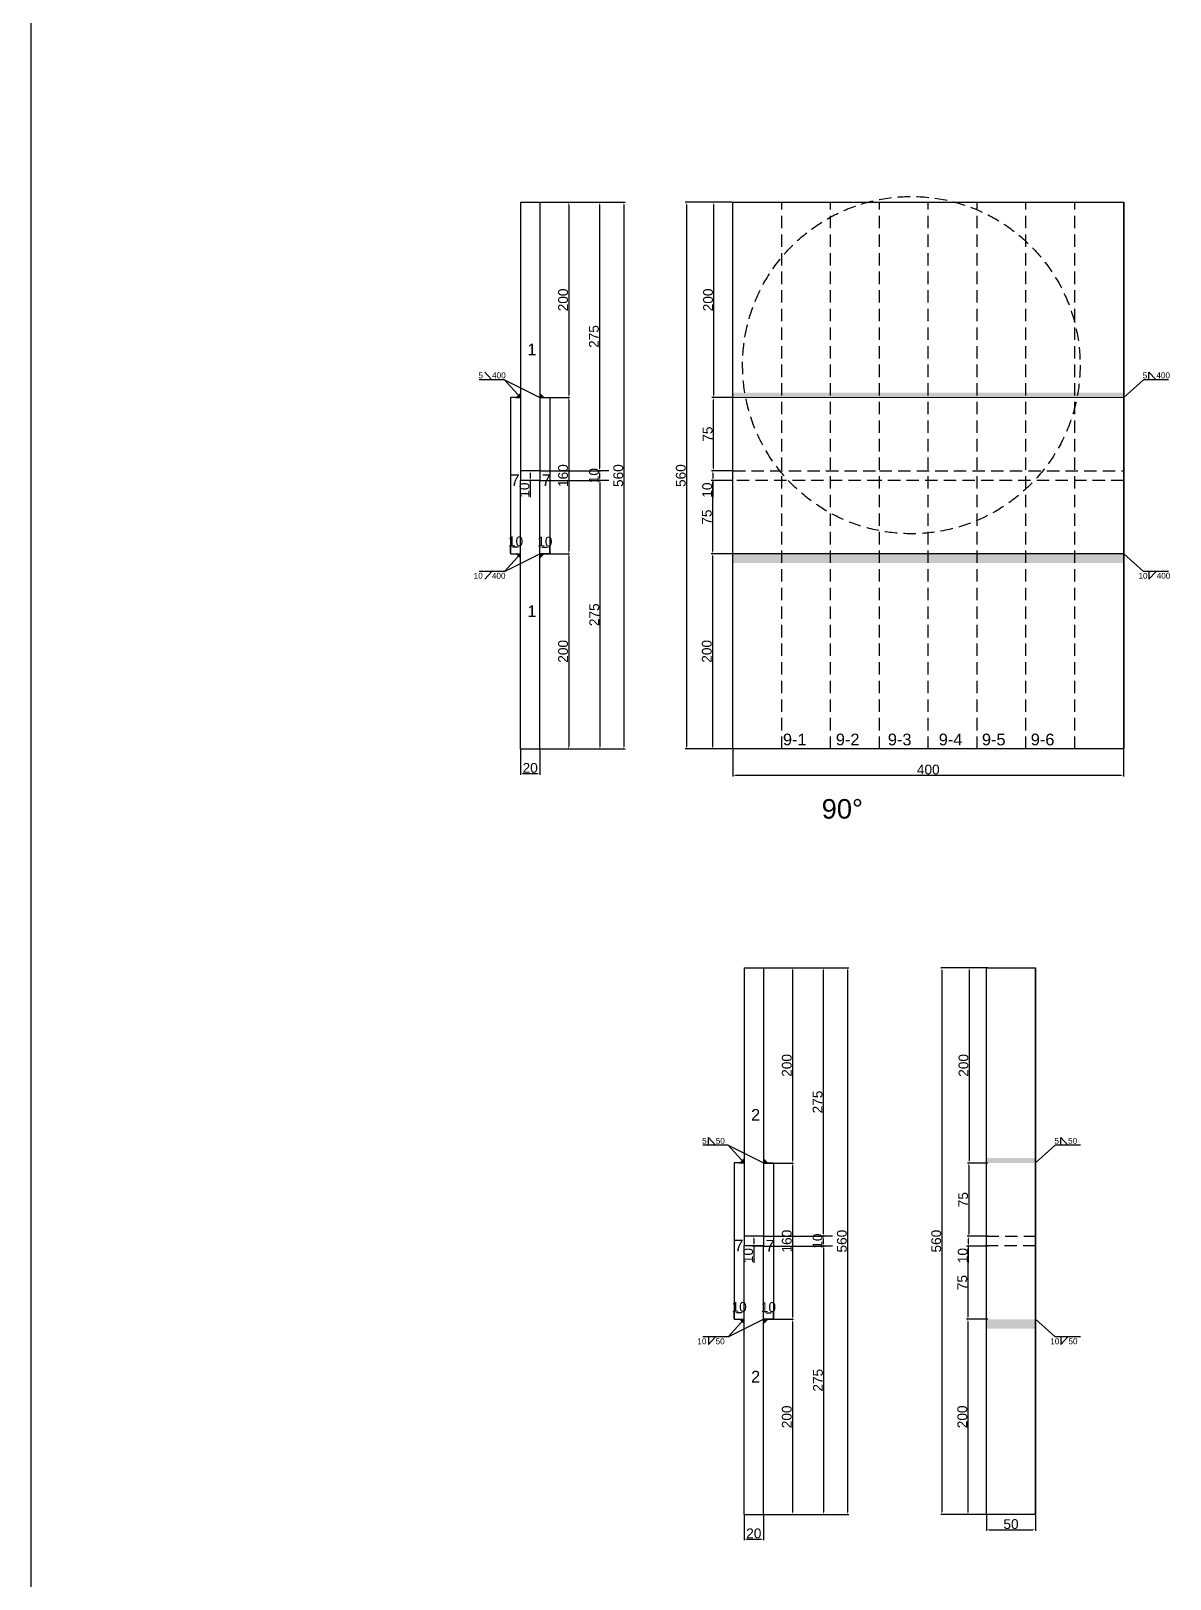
# Model space of a CAD drawing. Header units: millimetres. Extents: x 1455 to 24185, y -7041 to 4772.
# Drawn here: x 14772 to 15938, y 108 to 1693 of the extents above; entities that cross this region are included whole.
import ezdxf

# ---------------------------------------------------------------- set-up
doc = ezdxf.new("R2010")
doc.units = ezdxf.units.MM
doc.linetypes.add('DASHED', pattern=[19.05, 12.7, -6.35])
for name, color, linetype in [('切平处', 3, 'DASHED'), ('尺寸标注', 6, 'Continuous'), ('标号', 4, 'Continuous'), ('焊缝', 250, 'Continuous')]:
    doc.layers.add(name, color=color, linetype=linetype)
doc.styles.get("Standard").update_dxf_attribs({"font": 'arial.ttf'})
doc.dimstyles.new('ISO-25-JHF', dxfattribs={"dimtxt": 10, "dimasz": 2.5, "dimexe": 1.25, "dimexo": 0.625, "dimtad": 1, "dimtxsty": 'Standard', "dimcen": 2.5, "dimadec": 0, "dimazin": 0, "dimtfac": 1, "dimtmove": 0, "dimatfit": 3, "dimfxl": 1, "dimarcsym": 0})

# ---------------------------------------------------------------- blocks, each defined once
blk = doc.blocks.new('*D1155')
at = {"layer": 'Defpoints', "color": 0, "transparency": 16777216}
for p in [(15490.6, 957.9), (15890.6, 957.9), (15890.6, 931)]:
    blk.add_point(p, dxfattribs=at)
at = {"layer": '尺寸标注', "color": 0, "lineweight": -2, "transparency": 16777216}
for p, q in [((15490.6, 957.3), (15490.6, 929.8)), ((15890.6, 957.3), (15890.6, 929.8)), ((15493.1, 931), (15888.1, 931))]:
    blk.add_line(p, q, dxfattribs=at)
at = {"layer": '尺寸标注', "color": 0, "transparency": 16777216}
for points in [[(15493.1, 931.4), (15493.1, 930.6), (15490.6, 931)], [(15888.1, 931.4), (15888.1, 930.6), (15890.6, 931)]]:
    blk.add_solid(points, dxfattribs=at)
at = {"layer": '尺寸标注', "color": 0, "transparency": 16777216, "insert": (15690.6, 936.8), "char_height": 10, "attachment_point": 5}
blk.add_mtext('400', dxfattribs=at)
blk = doc.blocks.new('*D1156')
at = {"layer": 'Defpoints', "color": 0, "transparency": 16777216}
for p in [(15490.6, 1517.9), (15470.9, 1317.9), (15490.6, 1317.9)]:
    blk.add_point(p, dxfattribs=at)
at = {"layer": '尺寸标注', "color": 0, "lineweight": -2, "transparency": 16777216}
for p, q in [((15490, 1517.9), (15469.6, 1517.9)), ((15470.9, 1515.4), (15470.9, 1320.4)), ((15490, 1317.9), (15469.6, 1317.9))]:
    blk.add_line(p, q, dxfattribs=at)
at = {"layer": '尺寸标注', "color": 0, "transparency": 16777216}
for points in [[(15470.5, 1515.4), (15471.3, 1515.4), (15470.9, 1517.9)], [(15470.5, 1320.4), (15471.3, 1320.4), (15470.9, 1317.9)]]:
    blk.add_solid(points, dxfattribs=at)
at = {"layer": '尺寸标注', "color": 0, "transparency": 16777216, "insert": (15465.2, 1417.9), "char_height": 10, "attachment_point": 5, "rotation": 90}
blk.add_mtext('200', dxfattribs=at)
blk = doc.blocks.new('*D1157')
at = {"layer": 'Defpoints', "color": 0, "transparency": 16777216}
for p in [(15490.6, 1317.9), (15470.5, 1242.9), (15490.6, 1242.9)]:
    blk.add_point(p, dxfattribs=at)
at = {"layer": '尺寸标注', "color": 0, "lineweight": -2, "transparency": 16777216}
for p, q in [((15490, 1317.9), (15469.2, 1317.9)), ((15470.5, 1315.4), (15470.5, 1245.4)), ((15490, 1242.9), (15469.2, 1242.9))]:
    blk.add_line(p, q, dxfattribs=at)
at = {"layer": '尺寸标注', "color": 0, "transparency": 16777216}
for points in [[(15470.1, 1315.4), (15470.9, 1315.4), (15470.5, 1317.9)], [(15470.1, 1245.4), (15470.9, 1245.4), (15470.5, 1242.9)]]:
    blk.add_solid(points, dxfattribs=at)
at = {"layer": '尺寸标注', "color": 0, "transparency": 16777216, "insert": (15464.8, 1280.4), "char_height": 10, "attachment_point": 5, "rotation": 90}
blk.add_mtext('75', dxfattribs=at)
blk = doc.blocks.new('*D1158')
at = {"layer": 'Defpoints', "color": 0, "transparency": 16777216}
for p in [(15490.6, 1242.9), (15470.1, 1232.9), (15490.6, 1232.9)]:
    blk.add_point(p, dxfattribs=at)
at = {"layer": '尺寸标注', "color": 0, "lineweight": -2, "transparency": 16777216}
for p, q in [((15490, 1242.9), (15468.8, 1242.9)), ((15470.1, 1240.4), (15470.1, 1235.4)), ((15490, 1232.9), (15468.8, 1232.9)), ((15470.1, 1232.9), (15470.1, 1215.8))]:
    blk.add_line(p, q, dxfattribs=at)
at = {"layer": '尺寸标注', "color": 0, "transparency": 16777216}
for points in [[(15469.6, 1240.4), (15470.5, 1240.4), (15470.1, 1242.9)], [(15469.6, 1235.4), (15470.5, 1235.4), (15470.1, 1232.9)]]:
    blk.add_solid(points, dxfattribs=at)
at = {"layer": '尺寸标注', "color": 0, "transparency": 16777216, "insert": (15464.3, 1223.1), "char_height": 10, "attachment_point": 5, "rotation": 90}
blk.add_mtext('10', dxfattribs=at)
blk = doc.blocks.new('*D1159')
at = {"layer": 'Defpoints', "color": 0, "transparency": 16777216}
for p in [(15490.6, 1232.9), (15469.6, 1157.9), (15490.6, 1157.9)]:
    blk.add_point(p, dxfattribs=at)
at = {"layer": '尺寸标注', "color": 0, "lineweight": -2, "transparency": 16777216}
for p, q in [((15490, 1232.9), (15468.4, 1232.9)), ((15469.6, 1230.4), (15469.6, 1160.4)), ((15490, 1157.9), (15468.4, 1157.9))]:
    blk.add_line(p, q, dxfattribs=at)
at = {"layer": '尺寸标注', "color": 0, "transparency": 16777216}
for points in [[(15469.2, 1230.4), (15470.1, 1230.4), (15469.6, 1232.9)], [(15469.2, 1160.4), (15470.1, 1160.4), (15469.6, 1157.9)]]:
    blk.add_solid(points, dxfattribs=at)
at = {"layer": '尺寸标注', "color": 0, "transparency": 16777216, "insert": (15463.9, 1195.4), "char_height": 10, "attachment_point": 5, "rotation": 90}
blk.add_mtext('75', dxfattribs=at)
blk = doc.blocks.new('*D1160')
at = {"layer": 'Defpoints', "color": 0, "transparency": 16777216}
for p in [(15490.6, 1157.9), (15469.6, 957.9), (15490.6, 957.9)]:
    blk.add_point(p, dxfattribs=at)
at = {"layer": '尺寸标注', "color": 0, "lineweight": -2, "transparency": 16777216}
for p, q in [((15490, 1157.9), (15468.4, 1157.9)), ((15469.6, 1155.4), (15469.6, 960.4)), ((15490, 957.9), (15468.4, 957.9))]:
    blk.add_line(p, q, dxfattribs=at)
at = {"layer": '尺寸标注', "color": 0, "transparency": 16777216}
for points in [[(15469.2, 1155.4), (15470.1, 1155.4), (15469.6, 1157.9)], [(15469.2, 960.4), (15470.1, 960.4), (15469.6, 957.9)]]:
    blk.add_solid(points, dxfattribs=at)
at = {"layer": '尺寸标注', "color": 0, "transparency": 16777216, "insert": (15463.9, 1057.9), "char_height": 10, "attachment_point": 5, "rotation": 90}
blk.add_mtext('200', dxfattribs=at)
blk = doc.blocks.new('*D1161')
at = {"layer": 'Defpoints', "color": 0, "transparency": 16777216}
for p in [(15490.6, 1517.9), (15443, 957.9), (15490.6, 957.9)]:
    blk.add_point(p, dxfattribs=at)
at = {"layer": '尺寸标注', "color": 0, "lineweight": -2, "transparency": 16777216}
for p, q in [((15490, 1517.9), (15441.7, 1517.9)), ((15443, 1515.4), (15443, 960.4)), ((15490, 957.9), (15441.7, 957.9))]:
    blk.add_line(p, q, dxfattribs=at)
at = {"layer": '尺寸标注', "color": 0, "transparency": 16777216}
for points in [[(15442.6, 1515.4), (15443.4, 1515.4), (15443, 1517.9)], [(15442.6, 960.4), (15443.4, 960.4), (15443, 957.9)]]:
    blk.add_solid(points, dxfattribs=at)
at = {"layer": '尺寸标注', "color": 0, "transparency": 16777216, "insert": (15437.3, 1237.9), "char_height": 10, "attachment_point": 5, "rotation": 90}
blk.add_mtext('560', dxfattribs=at)
blk = doc.blocks.new('*D1353')
at = {"layer": 'Defpoints', "color": 0, "transparency": 16777216}
for p in [(15273.1, 957.9), (15293.1, 957.9), (15293.1, 932.7)]:
    blk.add_point(p, dxfattribs=at)
at = {"layer": '尺寸标注', "color": 0, "lineweight": -2, "transparency": 16777216}
for p, q in [((15273.1, 957.3), (15273.1, 931.5)), ((15293.1, 957.3), (15293.1, 931.5)), ((15275.6, 932.7), (15290.6, 932.7))]:
    blk.add_line(p, q, dxfattribs=at)
at = {"layer": '尺寸标注', "color": 0, "transparency": 16777216}
for points in [[(15275.6, 933.1), (15275.6, 932.3), (15273.1, 932.7)], [(15290.6, 933.1), (15290.6, 932.3), (15293.1, 932.7)]]:
    blk.add_solid(points, dxfattribs=at)
at = {"layer": '尺寸标注', "color": 0, "transparency": 16777216, "insert": (15283.1, 938.5), "char_height": 10, "attachment_point": 5}
blk.add_mtext('20', dxfattribs=at)
blk = doc.blocks.new('*D1354')
at = {"layer": 'Defpoints', "color": 0, "transparency": 16777216}
for p in [(15263.1, 1157.9), (15273.1, 1164.8), (15273.1, 1157.9)]:
    blk.add_point(p, dxfattribs=at)
at = {"layer": '尺寸标注', "color": 0, "lineweight": -2, "transparency": 16777216}
for p, q in [((15263.1, 1158.6), (15263.1, 1166.1)), ((15265.6, 1164.8), (15270.6, 1164.8)), ((15273.1, 1158.6), (15273.1, 1166.1))]:
    blk.add_line(p, q, dxfattribs=at)
at = {"layer": '尺寸标注', "color": 0, "transparency": 16777216}
for points in [[(15265.6, 1165.2), (15265.6, 1164.4), (15263.1, 1164.8)], [(15270.6, 1165.2), (15270.6, 1164.4), (15273.1, 1164.8)]]:
    blk.add_solid(points, dxfattribs=at)
at = {"layer": '尺寸标注', "color": 0, "transparency": 16777216, "insert": (15268.1, 1170.5), "char_height": 10, "attachment_point": 5}
blk.add_mtext('10', dxfattribs=at)
blk = doc.blocks.new('*D1355')
at = {"layer": 'Defpoints', "color": 0, "transparency": 16777216}
for p in [(15293.1, 1157.9), (15303.1, 1164.6), (15303.1, 1157.9)]:
    blk.add_point(p, dxfattribs=at)
at = {"layer": '尺寸标注', "color": 0, "lineweight": -2, "transparency": 16777216}
for p, q in [((15293.1, 1158.6), (15293.1, 1165.8)), ((15295.6, 1164.6), (15300.6, 1164.6)), ((15303.1, 1158.6), (15303.1, 1165.8))]:
    blk.add_line(p, q, dxfattribs=at)
at = {"layer": '尺寸标注', "color": 0, "transparency": 16777216}
for points in [[(15295.6, 1165), (15295.6, 1164.2), (15293.1, 1164.6)], [(15300.6, 1165), (15300.6, 1164.2), (15303.1, 1164.6)]]:
    blk.add_solid(points, dxfattribs=at)
at = {"layer": '尺寸标注', "color": 0, "transparency": 16777216, "insert": (15298.1, 1170.3), "char_height": 10, "attachment_point": 5}
blk.add_mtext('10', dxfattribs=at)
blk = doc.blocks.new('*D1356')
at = {"layer": 'Defpoints', "color": 0, "transparency": 16777216}
for p in [(15293.1, 1517.9), (15293.1, 1317.9), (15322.5, 1317.9)]:
    blk.add_point(p, dxfattribs=at)
at = {"layer": '尺寸标注', "color": 0, "lineweight": -2, "transparency": 16777216}
for p, q in [((15293.7, 1517.9), (15323.8, 1517.9)), ((15322.5, 1515.4), (15322.5, 1320.4)), ((15293.7, 1317.9), (15323.8, 1317.9))]:
    blk.add_line(p, q, dxfattribs=at)
at = {"layer": '尺寸标注', "color": 0, "transparency": 16777216}
for points in [[(15322.1, 1515.4), (15323, 1515.4), (15322.5, 1517.9)], [(15322.1, 1320.4), (15323, 1320.4), (15322.5, 1317.9)]]:
    blk.add_solid(points, dxfattribs=at)
at = {"layer": '尺寸标注', "color": 0, "transparency": 16777216, "insert": (15316.8, 1417.9), "char_height": 10, "attachment_point": 5, "rotation": 90}
blk.add_mtext('200', dxfattribs=at)
blk = doc.blocks.new('*D1357')
at = {"layer": 'Defpoints', "color": 0, "transparency": 16777216}
for p in [(15303.1, 1317.9), (15303.1, 1157.9), (15322.5, 1157.9)]:
    blk.add_point(p, dxfattribs=at)
at = {"layer": '尺寸标注', "color": 0, "lineweight": -2, "transparency": 16777216}
for p, q in [((15303.7, 1317.9), (15323.8, 1317.9)), ((15322.5, 1315.4), (15322.5, 1160.4)), ((15303.7, 1157.9), (15323.8, 1157.9))]:
    blk.add_line(p, q, dxfattribs=at)
at = {"layer": '尺寸标注', "color": 0, "transparency": 16777216}
for points in [[(15322.1, 1315.4), (15323, 1315.4), (15322.5, 1317.9)], [(15322.1, 1160.4), (15323, 1160.4), (15322.5, 1157.9)]]:
    blk.add_solid(points, dxfattribs=at)
at = {"layer": '尺寸标注', "color": 0, "transparency": 16777216, "insert": (15316.8, 1237.9), "char_height": 10, "attachment_point": 5, "rotation": 90}
blk.add_mtext('160', dxfattribs=at)
blk = doc.blocks.new('*D1358')
at = {"layer": 'Defpoints', "color": 0, "transparency": 16777216}
for p in [(15293.1, 1157.9), (15293.1, 957.9), (15322.5, 957.9)]:
    blk.add_point(p, dxfattribs=at)
at = {"layer": '尺寸标注', "color": 0, "lineweight": -2, "transparency": 16777216}
for p, q in [((15293.7, 1157.9), (15323.8, 1157.9)), ((15322.5, 1155.4), (15322.5, 960.4)), ((15293.7, 957.9), (15323.8, 957.9))]:
    blk.add_line(p, q, dxfattribs=at)
at = {"layer": '尺寸标注', "color": 0, "transparency": 16777216}
for points in [[(15322.1, 1155.4), (15323, 1155.4), (15322.5, 1157.9)], [(15322.1, 960.4), (15323, 960.4), (15322.5, 957.9)]]:
    blk.add_solid(points, dxfattribs=at)
at = {"layer": '尺寸标注', "color": 0, "transparency": 16777216, "insert": (15316.8, 1057.9), "char_height": 10, "attachment_point": 5, "rotation": 90}
blk.add_mtext('200', dxfattribs=at)
blk = doc.blocks.new('*D1162')
at = {"layer": 'Defpoints', "color": 0, "transparency": 16777216}
for p in [(15293.7, 1517.9), (15293.7, 957.9), (15379, 957.9)]:
    blk.add_point(p, dxfattribs=at)
at = {"layer": '尺寸标注', "color": 0, "lineweight": -2, "transparency": 16777216}
for p, q in [((15294.3, 1517.9), (15380.2, 1517.9)), ((15379, 1515.4), (15379, 960.4)), ((15294.3, 957.9), (15380.2, 957.9))]:
    blk.add_line(p, q, dxfattribs=at)
at = {"layer": '尺寸标注', "color": 0, "transparency": 16777216}
for points in [[(15378.6, 1515.4), (15379.4, 1515.4), (15379, 1517.9)], [(15378.6, 960.4), (15379.4, 960.4), (15379, 957.9)]]:
    blk.add_solid(points, dxfattribs=at)
at = {"layer": '尺寸标注', "color": 0, "transparency": 16777216, "insert": (15373.3, 1237.9), "char_height": 10, "attachment_point": 5, "rotation": 90}
blk.add_mtext('560', dxfattribs=at)
blk = doc.blocks.new('*D1359')
at = {"layer": 'Defpoints', "color": 0, "transparency": 16777216}
for p in [(15293.1, 1242.9), (15283.1, 1232.9), (15293.1, 1232.9)]:
    blk.add_point(p, dxfattribs=at)
at = {"layer": '尺寸标注', "color": 0, "lineweight": -2, "transparency": 16777216}
for p, q in [((15292.4, 1242.9), (15281.8, 1242.9)), ((15283.1, 1240.4), (15283.1, 1235.4)), ((15292.4, 1232.9), (15281.8, 1232.9)), ((15283.1, 1232.9), (15283.1, 1215.8))]:
    blk.add_line(p, q, dxfattribs=at)
at = {"layer": '尺寸标注', "color": 0, "transparency": 16777216}
for points in [[(15282.7, 1240.4), (15283.5, 1240.4), (15283.1, 1242.9)], [(15282.7, 1235.4), (15283.5, 1235.4), (15283.1, 1232.9)]]:
    blk.add_solid(points, dxfattribs=at)
at = {"layer": '尺寸标注', "color": 0, "transparency": 16777216, "insert": (15277.3, 1223.1), "char_height": 10, "attachment_point": 5, "rotation": 90}
blk.add_mtext('10', dxfattribs=at)
blk = doc.blocks.new('*D1167')
at = {"layer": 'Defpoints', "color": 0, "transparency": 16777216}
for p in [(15293.1, 1517.9), (15293.1, 1242.9), (15354.1, 1242.9)]:
    blk.add_point(p, dxfattribs=at)
at = {"layer": '尺寸标注', "color": 0, "lineweight": -2, "transparency": 16777216}
for p, q in [((15293.7, 1517.9), (15355.3, 1517.9)), ((15354.1, 1515.4), (15354.1, 1245.4)), ((15293.7, 1242.9), (15355.3, 1242.9))]:
    blk.add_line(p, q, dxfattribs=at)
at = {"layer": '尺寸标注', "color": 0, "transparency": 16777216}
for points in [[(15353.7, 1515.4), (15354.5, 1515.4), (15354.1, 1517.9)], [(15353.7, 1245.4), (15354.5, 1245.4), (15354.1, 1242.9)]]:
    blk.add_solid(points, dxfattribs=at)
at = {"layer": '尺寸标注', "color": 0, "transparency": 16777216, "insert": (15348.4, 1380.4), "char_height": 10, "attachment_point": 5, "rotation": 90}
blk.add_mtext('275', dxfattribs=at)
blk = doc.blocks.new('*D1168')
at = {"layer": 'Defpoints', "color": 0, "transparency": 16777216}
for p in [(15364.1, 1242.9), (15354.1, 1232.9), (15364.1, 1232.9)]:
    blk.add_point(p, dxfattribs=at)
at = {"layer": '尺寸标注', "color": 0, "lineweight": -2, "transparency": 16777216}
for p, q in [((15363.5, 1242.9), (15352.8, 1242.9)), ((15354.1, 1240.4), (15354.1, 1235.4)), ((15363.5, 1232.9), (15352.8, 1232.9))]:
    blk.add_line(p, q, dxfattribs=at)
at = {"layer": '尺寸标注', "color": 0, "transparency": 16777216}
for points in [[(15353.7, 1240.4), (15354.5, 1240.4), (15354.1, 1242.9)], [(15353.7, 1235.4), (15354.5, 1235.4), (15354.1, 1232.9)]]:
    blk.add_solid(points, dxfattribs=at)
at = {"layer": '尺寸标注', "color": 0, "transparency": 16777216, "insert": (15348.4, 1237.9), "char_height": 10, "attachment_point": 5, "rotation": 90}
blk.add_mtext('10', dxfattribs=at)
blk = doc.blocks.new('*D1367')
at = {"layer": 'Defpoints', "color": 0, "transparency": 16777216}
for p in [(15293.1, 1232.9), (15293.1, 957.9), (15354.5, 957.9)]:
    blk.add_point(p, dxfattribs=at)
at = {"layer": '尺寸标注', "color": 0, "lineweight": -2, "transparency": 16777216}
for p, q in [((15293.7, 1232.9), (15355.8, 1232.9)), ((15354.5, 1230.4), (15354.5, 960.4)), ((15293.7, 957.9), (15355.8, 957.9))]:
    blk.add_line(p, q, dxfattribs=at)
at = {"layer": '尺寸标注', "color": 0, "transparency": 16777216}
for points in [[(15354.1, 1230.4), (15354.9, 1230.4), (15354.5, 1232.9)], [(15354.1, 960.4), (15354.9, 960.4), (15354.5, 957.9)]]:
    blk.add_solid(points, dxfattribs=at)
at = {"layer": '尺寸标注', "color": 0, "transparency": 16777216, "insert": (15348.8, 1095.4), "char_height": 10, "attachment_point": 5, "rotation": 90}
blk.add_mtext('275', dxfattribs=at)
blk = doc.blocks.new('*D1260')
at = {"layer": 'Defpoints', "color": 0, "transparency": 16777216}
for p in [(15752.2, 733.8), (15732.4, 533.8), (15752.2, 533.8)]:
    blk.add_point(p, dxfattribs=at)
at = {"layer": '尺寸标注', "color": 0, "lineweight": -2, "transparency": 16777216}
for p, q in [((15751.6, 733.8), (15731.2, 733.8)), ((15732.4, 731.3), (15732.4, 536.3)), ((15751.6, 533.8), (15731.2, 533.8))]:
    blk.add_line(p, q, dxfattribs=at)
at = {"layer": '尺寸标注', "color": 0, "transparency": 16777216}
for points in [[(15732, 731.3), (15732.9, 731.3), (15732.4, 733.8)], [(15732, 536.3), (15732.9, 536.3), (15732.4, 533.8)]]:
    blk.add_solid(points, dxfattribs=at)
at = {"layer": '尺寸标注', "color": 0, "transparency": 16777216, "insert": (15726.7, 633.8), "char_height": 10, "attachment_point": 5, "rotation": 90}
blk.add_mtext('200', dxfattribs=at)
blk = doc.blocks.new('*D1261')
at = {"layer": 'Defpoints', "color": 0, "transparency": 16777216}
for p in [(15752.2, 533.8), (15732, 458.8), (15752.2, 458.8)]:
    blk.add_point(p, dxfattribs=at)
at = {"layer": '尺寸标注', "color": 0, "lineweight": -2, "transparency": 16777216}
for p, q in [((15751.6, 533.8), (15730.8, 533.8)), ((15732, 531.3), (15732, 461.3)), ((15751.6, 458.8), (15730.8, 458.8))]:
    blk.add_line(p, q, dxfattribs=at)
at = {"layer": '尺寸标注', "color": 0, "transparency": 16777216}
for points in [[(15731.6, 531.3), (15732.4, 531.3), (15732, 533.8)], [(15731.6, 461.3), (15732.4, 461.3), (15732, 458.8)]]:
    blk.add_solid(points, dxfattribs=at)
at = {"layer": '尺寸标注', "color": 0, "transparency": 16777216, "insert": (15726.3, 496.3), "char_height": 10, "attachment_point": 5, "rotation": 90}
blk.add_mtext('75', dxfattribs=at)
blk = doc.blocks.new('*D1262')
at = {"layer": 'Defpoints', "color": 0, "transparency": 16777216}
for p in [(15731.6, 448.8), (15752.2, 458.8), (15752.2, 448.8)]:
    blk.add_point(p, dxfattribs=at)
at = {"layer": '尺寸标注', "color": 0, "lineweight": -2, "transparency": 16777216}
for p, q in [((15751.6, 458.8), (15730.4, 458.8)), ((15751.6, 448.8), (15730.4, 448.8)), ((15731.6, 456.3), (15731.6, 451.3)), ((15731.6, 448.8), (15731.6, 431.7))]:
    blk.add_line(p, q, dxfattribs=at)
at = {"layer": '尺寸标注', "color": 0, "transparency": 16777216}
for points in [[(15731.2, 456.3), (15732, 456.3), (15731.6, 458.8)], [(15731.2, 451.3), (15732, 451.3), (15731.6, 448.8)]]:
    blk.add_solid(points, dxfattribs=at)
at = {"layer": '尺寸标注', "color": 0, "transparency": 16777216, "insert": (15725.9, 439), "char_height": 10, "attachment_point": 5, "rotation": 90}
blk.add_mtext('10', dxfattribs=at)
blk = doc.blocks.new('*D1263')
at = {"layer": 'Defpoints', "color": 0, "transparency": 16777216}
for p in [(15752.2, 448.8), (15731.2, 373.8), (15752.2, 373.8)]:
    blk.add_point(p, dxfattribs=at)
at = {"layer": '尺寸标注', "color": 0, "lineweight": -2, "transparency": 16777216}
for p, q in [((15751.6, 448.8), (15729.9, 448.8)), ((15731.2, 446.3), (15731.2, 376.3)), ((15751.6, 373.8), (15729.9, 373.8))]:
    blk.add_line(p, q, dxfattribs=at)
at = {"layer": '尺寸标注', "color": 0, "transparency": 16777216}
for points in [[(15730.8, 446.3), (15731.6, 446.3), (15731.2, 448.8)], [(15730.8, 376.3), (15731.6, 376.3), (15731.2, 373.8)]]:
    blk.add_solid(points, dxfattribs=at)
at = {"layer": '尺寸标注', "color": 0, "transparency": 16777216, "insert": (15725.5, 411.3), "char_height": 10, "attachment_point": 5, "rotation": 90}
blk.add_mtext('75', dxfattribs=at)
blk = doc.blocks.new('*D1264')
at = {"layer": 'Defpoints', "color": 0, "transparency": 16777216}
for p in [(15752.2, 373.8), (15731.2, 173.8), (15752.2, 173.8)]:
    blk.add_point(p, dxfattribs=at)
at = {"layer": '尺寸标注', "color": 0, "lineweight": -2, "transparency": 16777216}
for p, q in [((15751.6, 373.8), (15729.9, 373.8)), ((15731.2, 371.3), (15731.2, 176.3)), ((15751.6, 173.8), (15729.9, 173.8))]:
    blk.add_line(p, q, dxfattribs=at)
at = {"layer": '尺寸标注', "color": 0, "transparency": 16777216}
for points in [[(15730.8, 371.3), (15731.6, 371.3), (15731.2, 373.8)], [(15730.8, 176.3), (15731.6, 176.3), (15731.2, 173.8)]]:
    blk.add_solid(points, dxfattribs=at)
at = {"layer": '尺寸标注', "color": 0, "transparency": 16777216, "insert": (15725.5, 273.8), "char_height": 10, "attachment_point": 5, "rotation": 90}
blk.add_mtext('200', dxfattribs=at)
blk = doc.blocks.new('*D1265')
at = {"layer": 'Defpoints', "color": 0, "transparency": 16777216}
for p in [(15752.2, 733.8), (15704.5, 173.8), (15752.2, 173.8)]:
    blk.add_point(p, dxfattribs=at)
at = {"layer": '尺寸标注', "color": 0, "lineweight": -2, "transparency": 16777216}
for p, q in [((15751.6, 733.8), (15703.3, 733.8)), ((15704.5, 731.3), (15704.5, 176.3)), ((15751.6, 173.8), (15703.3, 173.8))]:
    blk.add_line(p, q, dxfattribs=at)
at = {"layer": '尺寸标注', "color": 0, "transparency": 16777216}
for points in [[(15704.1, 731.3), (15704.9, 731.3), (15704.5, 733.8)], [(15704.1, 176.3), (15704.9, 176.3), (15704.5, 173.8)]]:
    blk.add_solid(points, dxfattribs=at)
at = {"layer": '尺寸标注', "color": 0, "transparency": 16777216, "insert": (15698.8, 453.8), "char_height": 10, "attachment_point": 5, "rotation": 90}
blk.add_mtext('560', dxfattribs=at)
blk = doc.blocks.new('*D1266')
at = {"layer": 'Defpoints', "color": 0, "transparency": 16777216}
for p in [(15750.3, 173.8), (15800.3, 173.8), (15800.3, 158.2)]:
    blk.add_point(p, dxfattribs=at)
at = {"layer": '尺寸标注', "color": 0, "lineweight": -2, "transparency": 16777216}
for p, q in [((15750.3, 173.2), (15750.3, 156.9)), ((15800.3, 173.2), (15800.3, 156.9)), ((15752.8, 158.2), (15797.8, 158.2))]:
    blk.add_line(p, q, dxfattribs=at)
at = {"layer": '尺寸标注', "color": 0, "transparency": 16777216}
for points in [[(15752.8, 158.6), (15752.8, 157.8), (15750.3, 158.2)], [(15797.8, 158.6), (15797.8, 157.8), (15800.3, 158.2)]]:
    blk.add_solid(points, dxfattribs=at)
at = {"layer": '尺寸标注', "color": 0, "transparency": 16777216, "insert": (15775.3, 163.9), "char_height": 10, "attachment_point": 5}
blk.add_mtext('50', dxfattribs=at)
blk = doc.blocks.new('*D1522')
at = {"layer": 'Defpoints', "color": 0, "transparency": 16777216}
for p in [(15502, 173.8), (15522, 173.8), (15522, 148.6)]:
    blk.add_point(p, dxfattribs=at)
at = {"layer": '尺寸标注', "color": 0, "lineweight": -2, "transparency": 16777216}
for p, q in [((15502, 173.2), (15502, 147.4)), ((15522, 173.2), (15522, 147.4)), ((15504.5, 148.6), (15519.5, 148.6))]:
    blk.add_line(p, q, dxfattribs=at)
at = {"layer": '尺寸标注', "color": 0, "transparency": 16777216}
for points in [[(15504.5, 149), (15504.5, 148.2), (15502, 148.6)], [(15519.5, 149), (15519.5, 148.2), (15522, 148.6)]]:
    blk.add_solid(points, dxfattribs=at)
at = {"layer": '尺寸标注', "color": 0, "transparency": 16777216, "insert": (15512, 154.4), "char_height": 10, "attachment_point": 5}
blk.add_mtext('20', dxfattribs=at)
blk = doc.blocks.new('*D1523')
at = {"layer": 'Defpoints', "color": 0, "transparency": 16777216}
for p in [(15502, 380.7), (15492, 373.8), (15502, 373.8)]:
    blk.add_point(p, dxfattribs=at)
at = {"layer": '尺寸标注', "color": 0, "lineweight": -2, "transparency": 16777216}
for p, q in [((15492, 374.5), (15492, 382)), ((15494.5, 380.7), (15499.5, 380.7)), ((15502, 374.5), (15502, 382))]:
    blk.add_line(p, q, dxfattribs=at)
at = {"layer": '尺寸标注', "color": 0, "transparency": 16777216}
for points in [[(15494.5, 381.1), (15494.5, 380.3), (15492, 380.7)], [(15499.5, 381.1), (15499.5, 380.3), (15502, 380.7)]]:
    blk.add_solid(points, dxfattribs=at)
at = {"layer": '尺寸标注', "color": 0, "transparency": 16777216, "insert": (15497, 386.4), "char_height": 10, "attachment_point": 5}
blk.add_mtext('10', dxfattribs=at)
blk = doc.blocks.new('*D1524')
at = {"layer": 'Defpoints', "color": 0, "transparency": 16777216}
for p in [(15522, 373.8), (15532, 380.5), (15532, 373.8)]:
    blk.add_point(p, dxfattribs=at)
at = {"layer": '尺寸标注', "color": 0, "lineweight": -2, "transparency": 16777216}
for p, q in [((15522, 374.5), (15522, 381.7)), ((15532, 374.5), (15532, 381.7)), ((15524.5, 380.5), (15529.5, 380.5))]:
    blk.add_line(p, q, dxfattribs=at)
at = {"layer": '尺寸标注', "color": 0, "transparency": 16777216}
for points in [[(15524.5, 380.9), (15524.5, 380.1), (15522, 380.5)], [(15529.5, 380.9), (15529.5, 380.1), (15532, 380.5)]]:
    blk.add_solid(points, dxfattribs=at)
at = {"layer": '尺寸标注', "color": 0, "transparency": 16777216, "insert": (15527, 386.2), "char_height": 10, "attachment_point": 5}
blk.add_mtext('10', dxfattribs=at)
blk = doc.blocks.new('*D1525')
at = {"layer": 'Defpoints', "color": 0, "transparency": 16777216}
for p in [(15522, 733.8), (15522, 533.8), (15551.5, 533.8)]:
    blk.add_point(p, dxfattribs=at)
at = {"layer": '尺寸标注', "color": 0, "lineweight": -2, "transparency": 16777216}
for p, q in [((15522.7, 733.8), (15552.8, 733.8)), ((15551.5, 731.3), (15551.5, 536.3)), ((15522.7, 533.8), (15552.8, 533.8))]:
    blk.add_line(p, q, dxfattribs=at)
at = {"layer": '尺寸标注', "color": 0, "transparency": 16777216}
for points in [[(15551.1, 731.3), (15551.9, 731.3), (15551.5, 733.8)], [(15551.1, 536.3), (15551.9, 536.3), (15551.5, 533.8)]]:
    blk.add_solid(points, dxfattribs=at)
at = {"layer": '尺寸标注', "color": 0, "transparency": 16777216, "insert": (15545.8, 633.8), "char_height": 10, "attachment_point": 5, "rotation": 90}
blk.add_mtext('200', dxfattribs=at)
blk = doc.blocks.new('*D1526')
at = {"layer": 'Defpoints', "color": 0, "transparency": 16777216}
for p in [(15532, 533.8), (15532, 373.8), (15551.5, 373.8)]:
    blk.add_point(p, dxfattribs=at)
at = {"layer": '尺寸标注', "color": 0, "lineweight": -2, "transparency": 16777216}
for p, q in [((15532.7, 533.8), (15552.8, 533.8)), ((15551.5, 531.3), (15551.5, 376.3)), ((15532.7, 373.8), (15552.8, 373.8))]:
    blk.add_line(p, q, dxfattribs=at)
at = {"layer": '尺寸标注', "color": 0, "transparency": 16777216}
for points in [[(15551.1, 531.3), (15551.9, 531.3), (15551.5, 533.8)], [(15551.1, 376.3), (15551.9, 376.3), (15551.5, 373.8)]]:
    blk.add_solid(points, dxfattribs=at)
at = {"layer": '尺寸标注', "color": 0, "transparency": 16777216, "insert": (15545.8, 453.8), "char_height": 10, "attachment_point": 5, "rotation": 90}
blk.add_mtext('160', dxfattribs=at)
blk = doc.blocks.new('*D1527')
at = {"layer": 'Defpoints', "color": 0, "transparency": 16777216}
for p in [(15522, 373.8), (15522, 173.8), (15551.5, 173.8)]:
    blk.add_point(p, dxfattribs=at)
at = {"layer": '尺寸标注', "color": 0, "lineweight": -2, "transparency": 16777216}
for p, q in [((15522.7, 373.8), (15552.8, 373.8)), ((15551.5, 371.3), (15551.5, 176.3)), ((15522.7, 173.8), (15552.8, 173.8))]:
    blk.add_line(p, q, dxfattribs=at)
at = {"layer": '尺寸标注', "color": 0, "transparency": 16777216}
for points in [[(15551.1, 371.3), (15551.9, 371.3), (15551.5, 373.8)], [(15551.1, 176.3), (15551.9, 176.3), (15551.5, 173.8)]]:
    blk.add_solid(points, dxfattribs=at)
at = {"layer": '尺寸标注', "color": 0, "transparency": 16777216, "insert": (15545.8, 273.8), "char_height": 10, "attachment_point": 5, "rotation": 90}
blk.add_mtext('200', dxfattribs=at)
blk = doc.blocks.new('*D1267')
at = {"layer": 'Defpoints', "color": 0, "transparency": 16777216}
for p in [(15522.7, 733.8), (15522.7, 173.8), (15608, 173.8)]:
    blk.add_point(p, dxfattribs=at)
at = {"layer": '尺寸标注', "color": 0, "lineweight": -2, "transparency": 16777216}
for p, q in [((15523.3, 733.8), (15609.2, 733.8)), ((15608, 731.3), (15608, 176.3)), ((15523.3, 173.8), (15609.2, 173.8))]:
    blk.add_line(p, q, dxfattribs=at)
at = {"layer": '尺寸标注', "color": 0, "transparency": 16777216}
for points in [[(15607.6, 731.3), (15608.4, 731.3), (15608, 733.8)], [(15607.6, 176.3), (15608.4, 176.3), (15608, 173.8)]]:
    blk.add_solid(points, dxfattribs=at)
at = {"layer": '尺寸标注', "color": 0, "transparency": 16777216, "insert": (15602.2, 453.8), "char_height": 10, "attachment_point": 5, "rotation": 90}
blk.add_mtext('560', dxfattribs=at)
blk = doc.blocks.new('*D1528')
at = {"layer": 'Defpoints', "color": 0, "transparency": 16777216}
for p in [(15512, 448.8), (15522, 458.8), (15522, 448.8)]:
    blk.add_point(p, dxfattribs=at)
at = {"layer": '尺寸标注', "color": 0, "lineweight": -2, "transparency": 16777216}
for p, q in [((15521.4, 458.8), (15510.8, 458.8)), ((15521.4, 448.8), (15510.8, 448.8)), ((15512, 456.3), (15512, 451.3)), ((15512, 448.8), (15512, 431.7))]:
    blk.add_line(p, q, dxfattribs=at)
at = {"layer": '尺寸标注', "color": 0, "transparency": 16777216}
for points in [[(15511.6, 456.3), (15512.5, 456.3), (15512, 458.8)], [(15511.6, 451.3), (15512.5, 451.3), (15512, 448.8)]]:
    blk.add_solid(points, dxfattribs=at)
at = {"layer": '尺寸标注', "color": 0, "transparency": 16777216, "insert": (15506.3, 439), "char_height": 10, "attachment_point": 5, "rotation": 90}
blk.add_mtext('10', dxfattribs=at)
blk = doc.blocks.new('*D1268')
at = {"layer": 'Defpoints', "color": 0, "transparency": 16777216}
for p in [(15522, 733.8), (15522, 458.8), (15583.1, 458.8)]:
    blk.add_point(p, dxfattribs=at)
at = {"layer": '尺寸标注', "color": 0, "lineweight": -2, "transparency": 16777216}
for p, q in [((15522.7, 733.8), (15584.3, 733.8)), ((15583.1, 731.3), (15583.1, 461.3)), ((15522.7, 458.8), (15584.3, 458.8))]:
    blk.add_line(p, q, dxfattribs=at)
at = {"layer": '尺寸标注', "color": 0, "transparency": 16777216}
for points in [[(15582.6, 731.3), (15583.5, 731.3), (15583.1, 733.8)], [(15582.6, 461.3), (15583.5, 461.3), (15583.1, 458.8)]]:
    blk.add_solid(points, dxfattribs=at)
at = {"layer": '尺寸标注', "color": 0, "transparency": 16777216, "insert": (15577.3, 596.3), "char_height": 10, "attachment_point": 5, "rotation": 90}
blk.add_mtext('275', dxfattribs=at)
blk = doc.blocks.new('*D1269')
at = {"layer": 'Defpoints', "color": 0, "transparency": 16777216}
for p in [(15583.1, 448.8), (15593.1, 458.8), (15593.1, 448.8)]:
    blk.add_point(p, dxfattribs=at)
at = {"layer": '尺寸标注', "color": 0, "lineweight": -2, "transparency": 16777216}
for p, q in [((15592.4, 458.8), (15581.8, 458.8)), ((15592.4, 448.8), (15581.8, 448.8)), ((15583.1, 456.3), (15583.1, 451.3))]:
    blk.add_line(p, q, dxfattribs=at)
at = {"layer": '尺寸标注', "color": 0, "transparency": 16777216}
for points in [[(15582.6, 456.3), (15583.5, 456.3), (15583.1, 458.8)], [(15582.6, 451.3), (15583.5, 451.3), (15583.1, 448.8)]]:
    blk.add_solid(points, dxfattribs=at)
at = {"layer": '尺寸标注', "color": 0, "transparency": 16777216, "insert": (15577.3, 453.8), "char_height": 10, "attachment_point": 5, "rotation": 90}
blk.add_mtext('10', dxfattribs=at)
blk = doc.blocks.new('*D1529')
at = {"layer": 'Defpoints', "color": 0, "transparency": 16777216}
for p in [(15522, 448.8), (15522, 173.8), (15583.5, 173.8)]:
    blk.add_point(p, dxfattribs=at)
at = {"layer": '尺寸标注', "color": 0, "lineweight": -2, "transparency": 16777216}
for p, q in [((15522.7, 448.8), (15584.7, 448.8)), ((15583.5, 446.3), (15583.5, 176.3)), ((15522.7, 173.8), (15584.7, 173.8))]:
    blk.add_line(p, q, dxfattribs=at)
at = {"layer": '尺寸标注', "color": 0, "transparency": 16777216}
for points in [[(15583.1, 446.3), (15583.9, 446.3), (15583.5, 448.8)], [(15583.1, 176.3), (15583.9, 176.3), (15583.5, 173.8)]]:
    blk.add_solid(points, dxfattribs=at)
at = {"layer": '尺寸标注', "color": 0, "transparency": 16777216, "insert": (15577.7, 311.3), "char_height": 10, "attachment_point": 5, "rotation": 90}
blk.add_mtext('275', dxfattribs=at)

msp = doc.modelspace()

# ---------------------------------------------------------------- hatches: boundary and pattern name
at = {"layer": '焊缝'}
h = msp.add_hatch(color=250, dxfattribs=at)
h.dxf.hatch_style = 1
h.paths.add_polyline_path([(15273.068, 1322.925), (15268.068, 1317.925), (15273.068, 1317.925)])
h = msp.add_hatch(color=250, dxfattribs=at)
h.dxf.hatch_style = 1
h.paths.add_polyline_path([(15293.068, 1322.925), (15298.068, 1317.925), (15293.068, 1317.925)])
h = msp.add_hatch(color=250, dxfattribs=at)
h.dxf.hatch_style = 1
h.paths.add_polyline_path([(15490.64, 1322.973), (15490.64, 1317.973), (15890.64, 1317.925), (15890.64, 1322.973)])
h = msp.add_hatch(color=250, dxfattribs=at)
h.dxf.hatch_style = 1
h.paths.add_polyline_path([(15273.068, 1152.925), (15268.068, 1157.925), (15273.068, 1157.925)])
h = msp.add_hatch(color=250, dxfattribs=at)
h.dxf.hatch_style = 1
h.paths.add_polyline_path([(15293.068, 1152.925), (15298.068, 1157.925), (15293.068, 1157.925)])
h = msp.add_hatch(color=250, dxfattribs=at)
h.dxf.hatch_style = 1
h.paths.add_polyline_path([(15490.64, 1158.355), (15490.64, 1148.355), (15890.64, 1148.355), (15890.64, 1157.925)])
h = msp.add_hatch(color=250, dxfattribs=at)
h.dxf.hatch_style = 1
h.paths.add_polyline_path([(15502.044, 538.83), (15497.044, 533.83), (15502.044, 533.83)])
h = msp.add_hatch(color=250, dxfattribs=at)
h.dxf.hatch_style = 1
h.paths.add_polyline_path([(15522.044, 538.83), (15527.044, 533.83), (15522.044, 533.83)])
h = msp.add_hatch(color=250, dxfattribs=at)
h.dxf.hatch_style = 1
h.paths.add_polyline_path([(15750.295, 538.878), (15750.295, 533.83), (15800.295, 533.83), (15800.295, 538.878)])
h = msp.add_hatch(color=250, dxfattribs=at)
h.dxf.hatch_style = 1
h.paths.add_polyline_path([(15502.044, 368.83), (15497.044, 373.83), (15502.044, 373.83)])
h = msp.add_hatch(color=250, dxfattribs=at)
h.dxf.hatch_style = 1
h.paths.add_polyline_path([(15522.044, 368.83), (15527.044, 373.83), (15522.044, 373.83)])
h = msp.add_hatch(color=250, dxfattribs=at)
h.dxf.hatch_style = 1
h.paths.add_polyline_path([(15750.295, 373.83), (15750.295, 364.26), (15800.295, 364.26), (15800.295, 373.83)])

# ---------------------------------------------------------------- linework, layer by layer
for p, q in [((14772.062, 4358.244), (14772.062, -971.491)), ((15273.068, 1517.925), (15293.068, 1517.925)), ((15273.068, 1517.925), (15273.068, 1242.925)), ((15293.068, 1517.925), (15293.068, 1242.925)), ((15490.64, 1517.925), (15640.64, 1517.925)), ((15490.64, 957.925), (15490.64, 1517.925)), ((15540.64, 1517.925), (15640.64, 1517.925)), ((15640.64, 1517.925), (15890.64, 1517.925)), ((15890.64, 1517.925), (15890.64, 957.925)), ((15890.64, 957.925), (15890.64, 1517.925)), ((15273.068, 1317.925), (15263.068, 1317.925)), ((15263.068, 1317.925), (15263.068, 1157.925)), ((15268.068, 1317.925), (15273.068, 1317.925)), ((15293.068, 1317.925), (15303.068, 1317.925)), ((15303.068, 1317.925), (15303.068, 1157.925)), ((15490.64, 1318.285), (15890.64, 1317.925)), ((15293.068, 1242.925), (15273.068, 1242.925)), ((15273.068, 1242.925), (15273.068, 1232.925)), ((15293.068, 1242.925), (15293.068, 1232.925)), ((15293.068, 1232.925), (15273.068, 1232.925)), ((15273.068, 957.925), (15273.068, 1232.925)), ((15293.068, 957.925), (15293.068, 1232.925)), ((15263.068, 1157.925), (15273.068, 1157.925)), ((15303.068, 1157.925), (15293.068, 1157.925)), ((15890.64, 1157.925), (15490.64, 1157.925)), ((15273.068, 957.925), (15293.068, 957.925)), ((15890.64, 957.925), (15490.64, 957.925)), ((15502.044, 733.83), (15522.044, 733.83)), ((15502.044, 733.83), (15502.044, 458.83)), ((15522.044, 733.83), (15522.044, 458.83)), ((15750.295, 733.83), (15800.295, 733.83)), ((15750.295, 173.83), (15750.295, 733.83)), ((15800.295, 733.83), (15800.295, 173.83)), ((15800.295, 173.83), (15800.295, 733.83)), ((15502.044, 533.83), (15492.044, 533.83)), ((15492.044, 533.83), (15492.044, 373.83)), ((15497.044, 533.83), (15502.044, 533.83)), ((15522.044, 533.83), (15532.044, 533.83)), ((15532.044, 533.83), (15532.044, 373.83)), ((15522.044, 458.83), (15502.044, 458.83)), ((15502.044, 458.83), (15502.044, 448.83)), ((15522.044, 448.83), (15502.044, 448.83)), ((15502.044, 173.83), (15502.044, 448.83)), ((15522.044, 458.83), (15522.044, 448.83)), ((15522.044, 173.83), (15522.044, 448.83)), ((15492.044, 373.83), (15502.044, 373.83)), ((15532.044, 373.83), (15522.044, 373.83)), ((15502.044, 173.83), (15522.044, 173.83)), ((15800.295, 173.83), (15750.295, 173.83))]:
    msp.add_line(p, q)
at = {"linetype": 'DASHED'}
for p, q in [((15540.64, 957.925), (15540.64, 1517.925)), ((15590.64, 957.925), (15590.64, 1517.925)), ((15640.64, 957.925), (15640.64, 1517.925)), ((15690.64, 957.925), (15690.64, 1517.925)), ((15740.64, 957.925), (15740.64, 1517.925)), ((15790.64, 957.925), (15790.64, 1517.925)), ((15840.64, 957.925), (15840.64, 1517.925)), ((15490.64, 1242.925), (15640.64, 1242.925)), ((15640.64, 1242.925), (15890.64, 1242.925)), ((15640.64, 1232.925), (15490.64, 1232.925)), ((15890.64, 1232.925), (15640.64, 1232.925)), ((15750.295, 458.83), (15800.295, 458.83)), ((15800.295, 448.83), (15750.295, 448.83))]:
    msp.add_line(p, q, dxfattribs=at)
at = {"layer": '切平处'}
msp.add_circle((15673.285, 1351.087), 172.72, dxfattribs=at)
at = {"layer": '尺寸标注'}
for p, q in [((15256.677, 1336.115), (15230.914, 1336.115)), ((15236.564, 1343.879), (15243.796, 1336.115)), ((15273.068, 1317.925), (15256.677, 1336.115)), ((15256.677, 1336.115), (15293.068, 1317.925)), ((15890.64, 1317.925), (15910.895, 1336.115)), ((15936.658, 1336.115), (15910.895, 1336.115)), ((15916.545, 1336.115), (15916.545, 1343.879)), ((15916.545, 1343.879), (15923.777, 1336.115)), ((15273.068, 1157.925), (15256.677, 1139.735)), ((15256.677, 1139.735), (15293.068, 1157.925)), ((15890.64, 1157.925), (15910.895, 1139.735)), ((15256.677, 1139.735), (15230.914, 1139.735)), ((15236.564, 1131.971), (15243.796, 1139.735)), ((15936.658, 1139.735), (15910.895, 1139.735)), ((15916.545, 1139.735), (15916.545, 1131.971)), ((15916.545, 1131.971), (15923.777, 1139.735)), ((15465.54, 552.02), (15465.54, 559.784)), ((15465.54, 559.784), (15472.772, 552.02)), ((15826.2, 552.02), (15826.2, 559.784)), ((15826.2, 559.784), (15833.432, 552.02)), ((15485.653, 552.02), (15459.89, 552.02)), ((15502.044, 533.83), (15485.653, 552.02)), ((15485.653, 552.02), (15522.044, 533.83)), ((15800.295, 533.83), (15820.55, 552.02)), ((15846.313, 552.02), (15820.55, 552.02)), ((15502.044, 373.83), (15485.653, 355.64)), ((15485.653, 355.64), (15522.044, 373.83)), ((15800.295, 373.83), (15820.55, 355.64)), ((15485.653, 355.64), (15459.89, 355.64)), ((15465.54, 355.64), (15465.54, 347.876)), ((15465.54, 347.876), (15472.772, 355.64)), ((15846.313, 355.64), (15820.55, 355.64)), ((15826.2, 347.876), (15833.432, 355.64)), ((15826.431, 355.64), (15826.431, 347.876))]:
    msp.add_line(p, q, dxfattribs=at)

# ---------------------------------------------------------------- texts
at = {"insert": (15581.474, 906.582), "char_height": 20, "attachment_point": 1}
msp.add_mtext_dynamic_manual_height_columns('90° ', width=70.10425, gutter_width=12.5, heights=[0], dxfattribs=at)
at = {"layer": '尺寸标注', "char_height": 6}
for s, insert, attachment_point in [('5    400', (15230.094, 1343.632), 1), ('5    400', (15910.075, 1343.632), 1), ('\\pt0;10    400', (15225.222, 1132.218), 7), ('10    400', (15905.788, 1132.218), 7), ('5    50', (15459.07, 559.537), 1), ('5    50', (15819.73, 559.537), 1), ('\\pt0;10    50', (15454.198, 348.123), 7), ('10    50', (15815.443, 348.123), 7)]:
    msp.add_mtext_dynamic_manual_height_columns(s, width=68.30832, gutter_width=12.5, heights=[0], dxfattribs=dict(at, insert=insert, attachment_point=attachment_point))
at = {"layer": '标号', "char_height": 12, "attachment_point": 7}
for s, insert in [('1 ', (15280.204, 1361.214)), ('7 ', (15263.068, 1227.278)), ('7 ', (15294.889, 1227.177)), ('1 ', (15280.204, 1093.041)), ('9-1 ', (15541.821, 961.462)), ('9-2 ', (15595.964, 961.462)), ('9-3 ', (15649.23, 961.462)), ('9-4 ', (15701.325, 961.462)), ('9-5 ', (15745.517, 961.462)), ('9-6 ', (15795.517, 961.462)), ('2 ', (15509.18, 577.119)), ('7 ', (15492.044, 443.183)), ('7 ', (15523.865, 443.082)), ('2 ', (15509.18, 308.946))]:
    msp.add_mtext_dynamic_manual_height_columns(s, width=70.10425, gutter_width=12.5, heights=[0], dxfattribs=dict(at, insert=insert))

# ---------------------------------------------------------------- dimensions: what is measured, and where the dimension line sits
at = {"layer": '尺寸标注'}
for p1, p2, distance, picture, middle in [((15293.068, 1517.925), (15293.068, 1317.925), 29.467, '*D1356', (15316.805, 1417.925)), ((15293.068, 1517.925), (15293.068, 1242.925), 61.016, '*D1167', (15348.354, 1380.425)), ((15490.64, 1517.925), (15490.64, 957.925), -47.646, '*D1161', (15437.264, 1237.925)), ((15490.64, 1517.925), (15490.64, 1317.925), -19.743, '*D1156', (15465.166, 1417.925)), ((15303.068, 1317.925), (15303.068, 1157.925), 19.467, '*D1357', (15316.805, 1237.925)), ((15490.64, 1317.925), (15490.64, 1242.925), -20.16, '*D1157', (15464.77, 1280.425)), ((15293.068, 1242.925), (15293.068, 1232.925), -10, '*D1359', (15277.338, 1223.126)), ((15490.64, 1242.925), (15490.64, 1232.925), -20.577, '*D1158', (15464.333, 1223.126)), ((15293.068, 1232.925), (15293.068, 957.925), 61.433, '*D1367', (15348.771, 1095.425)), ((15490.64, 1232.925), (15490.64, 1157.925), -20.993, '*D1159', (15463.937, 1195.425)), ((15293.068, 1157.925), (15293.068, 957.925), 29.467, '*D1358', (15316.805, 1057.925)), ((15490.64, 1157.925), (15490.64, 957.925), -20.993, '*D1160', (15463.916, 1057.925)), ((15490.64, 957.925), (15890.64, 957.925), -26.894, '*D1155', (15690.64, 936.762)), ((15522.044, 733.83), (15522.044, 533.83), 29.467, '*D1525', (15545.781, 633.83)), ((15522.044, 733.83), (15522.044, 458.83), 61.016, '*D1268', (15577.33, 596.33)), ((15752.178, 733.83), (15752.178, 173.83), -47.646, '*D1265', (15698.801, 453.83)), ((15752.178, 733.83), (15752.178, 533.83), -19.743, '*D1260', (15726.704, 633.83)), ((15532.044, 533.83), (15532.044, 373.83), 19.467, '*D1526', (15545.781, 453.83)), ((15752.178, 533.83), (15752.178, 458.83), -20.16, '*D1261', (15726.308, 496.33)), ((15522.044, 458.83), (15522.044, 448.83), -10, '*D1528', (15506.314, 439.03)), ((15522.044, 448.83), (15522.044, 173.83), 61.433, '*D1529', (15577.747, 311.33)), ((15752.178, 448.83), (15752.178, 373.83), -20.993, '*D1263', (15725.474, 411.33)), ((15752.178, 458.83), (15752.178, 448.83), -20.577, '*D1262', (15725.87, 439.03)), ((15522.044, 373.83), (15522.044, 173.83), 29.467, '*D1527', (15545.781, 273.83)), ((15752.178, 373.83), (15752.178, 173.83), -20.993, '*D1264', (15725.454, 273.83)), ((15750.295, 173.83), (15800.295, 173.83), -15.639, '*D1266', (15775.295, 163.921))]:
    dim = msp.add_aligned_dim(p1=p1, p2=p2, distance=distance, dimstyle='ISO-25-JHF', dxfattribs=at)
    dim.commit()
    dim.dimension.update_dxf_attribs({"geometry": picture, "text_midpoint": middle})
for base, p1, p2, angle, picture, middle in [((15378.992, 957.925), (15293.693, 1517.925), (15293.693, 957.925), 270, '*D1162', (15378.992, 1237.925)), ((15354.085, 1232.925), (15364.085, 1242.925), (15364.085, 1232.925), 270, '*D1168', (15354.085, 1237.925)), ((15273.068, 1164.808), (15263.068, 1157.925), (15273.068, 1157.925), 0, '*D1354', (15268.068, 1164.808)), ((15303.068, 1164.594), (15293.068, 1157.925), (15303.068, 1157.925), 0, '*D1355', (15298.068, 1164.594)), ((15293.068, 932.727), (15273.068, 957.925), (15293.068, 957.925), 0, '*D1353', (15283.068, 932.727)), ((15607.968, 173.83), (15522.669, 733.83), (15522.669, 173.83), 270, '*D1267', (15607.968, 453.83)), ((15583.061, 448.83), (15593.061, 458.83), (15593.061, 448.83), 270, '*D1269', (15583.061, 453.83)), ((15502.044, 380.713), (15492.044, 373.83), (15502.044, 373.83), 0, '*D1523', (15497.044, 380.713)), ((15532.044, 380.499), (15522.044, 373.83), (15532.044, 373.83), 0, '*D1524', (15527.044, 380.499)), ((15522.044, 148.632), (15502.044, 173.83), (15522.044, 173.83), 0, '*D1522', (15512.044, 148.632))]:
    dim = msp.add_linear_dim(base=base, p1=p1, p2=p2, angle=angle, dimstyle='ISO-25-JHF', dxfattribs=at)
    dim.commit()
    dim.dimension.update_dxf_attribs({"geometry": picture, "text_midpoint": middle, "dimtype": 161})

doc.saveas('drawing.dxf')
